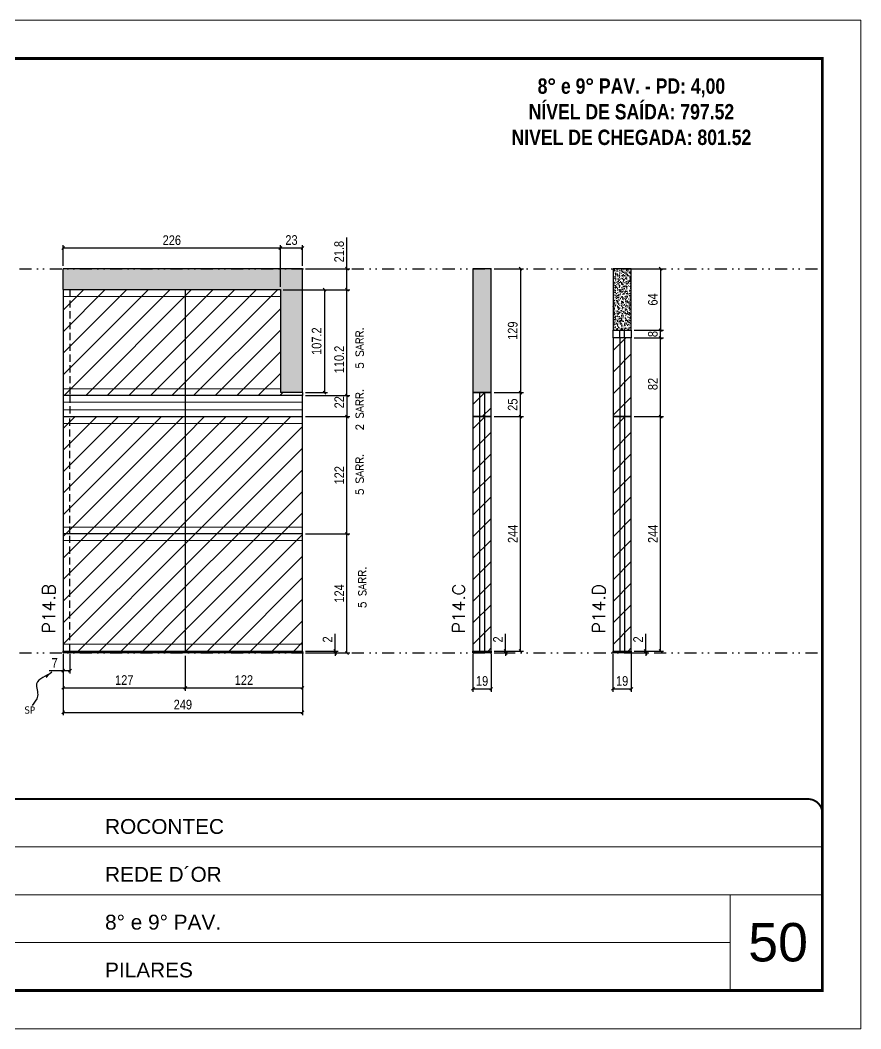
# Model space of a CAD drawing. Extents: x 28748 to 35002, y 14885 to 43501.
# Drawn here: x 30957 to 31832, y 28668 to 29718 of the extents above; entities that cross this region are included whole.
import ezdxf

# ---------------------------------------------------------------- set-up
doc = ezdxf.new("R2010")
doc.units = 0
for name, pattern in [('CONTINUO', [0]), ('DASHED', [0.75, 0.5, -0.25]), ('DIVIDE2', [0.625, 0.25, -0.125, 0, -0.125, 0, -0.125]), ('HIDDEN', [0.375, 0.25, -0.125])]:
    doc.linetypes.add(name, pattern=pattern)
for name, color, linetype, lineweight in [('CARIMBO', 255, 'Continuous', 9), ('Folhas', 255, 'Continuous', 9), ('Hachura', 251, 'Continuous', 9), ('Sarr 2.2x7', 40, 'Continuous', 9), ('SARRAFO DE PRESSAO', 251, 'DASHED', 9), ('Texto Seção', 7, 'Continuous', 15)]:
    doc.layers.add(name, color=color, linetype=linetype, lineweight=lineweight)
for name, color, linetype in [('COTA', 241, 'Continuous'), ('NOMENCLATURA', 7, 'Continuous'), ('Nível', 160, 'Continuous'), ('Painéis', 200, 'Continuous'), ('SARR_2.2x7', 40, 'Continuous'), ('Sarrafo de Pressão', 42, 'HIDDEN'), ('texto', 7, 'Continuous')]:
    doc.layers.add(name, color=color, linetype=linetype)
doc.styles.add('ARIAL', font='arial.ttf')
doc.styles.add('COTA TECNICA', font='techl___.ttf', dxfattribs={"height": 10})
doc.styles.add('COTA TECNICA-50', font='techl___.ttf', dxfattribs={"height": 10})
doc.styles.add('REGUA-120', font='ROMANS.shx', dxfattribs={"height": 15})
doc.styles.add('ROMANC', font='techb___.ttf', dxfattribs={"height": 2.5})
doc.styles.add('ROMANS', font='romans.shx')
doc.styles.get("Standard").update_dxf_attribs({"font": 'arial.ttf'})
doc.dimstyles.new('COTA PAINEL-50', dxfattribs={"dimtxt": 10, "dimasz": 3, "dimexe": 3, "dimexo": 3, "dimgap": 3, "dimtad": 1, "dimdec": 1, "dimzin": 12, "dimdsep": 46, "dimtxsty": 'COTA TECNICA-50', "dimblk1": 'OBLIQUE', "dimblk2": 'OBLIQUE', "dimsah": 1, "dimcen": 0.9, "dimclrd": 4, "dimclre": 4, "dimclrt": 240, "dimadec": 1, "dimazin": 3, "dimtfac": 1, "dimtdec": 1, "dimtmove": 0, "dimatfit": 3, "dimfxl": 1, "dimtolj": 1, "dimtzin": 12, "dimarcsym": 0})
doc.dimstyles.new('PAINEL', dxfattribs={"dimtxt": 10, "dimasz": 3, "dimexe": 3, "dimexo": 3, "dimgap": 3, "dimtad": 1, "dimdec": 1, "dimzin": 12, "dimdsep": 46, "dimtxsty": 'COTA TECNICA', "dimblk1": 'OBLIQUE', "dimblk2": 'OBLIQUE', "dimsah": 1, "dimcen": 0.9, "dimclrd": 4, "dimclre": 4, "dimclrt": 240, "dimadec": 1, "dimazin": 3, "dimtfac": 1, "dimtdec": 1, "dimtmove": 0, "dimatfit": 3, "dimfxl": 1, "dimtolj": 1, "dimtzin": 12, "dimarcsym": 0})
doc.dimstyles.get("Standard").update_dxf_attribs({"dimtxt": 0.18, "dimasz": 0.18, "dimexe": 0.18, "dimexo": 0.0625, "dimgap": 0.09, "dimtad": 0, "dimtih": 1, "dimtoh": 1, "dimdec": 4, "dimzin": 0, "dimdsep": 46, "dimtxsty": 'Standard', "dimcen": 0.09, "dimadec": 0, "dimazin": 0, "dimtfac": 1, "dimtdec": 4, "dimtofl": 0, "dimtmove": 0, "dimatfit": 3, "dimfxl": 1, "dimtolj": 1, "dimtzin": 0, "dimarcsym": 0})
pattern_1 = [(45, (-100272.658, -2076.637), (-11.2253202, 11.2253202), [])]
pattern_2 = [(45, (0, 8), (-11.22532, 11.22532), [])]

# ---------------------------------------------------------------- blocks, each defined once
blk = doc.blocks.new('9999999999')
at = {"color": 30, "linetype": 'CONTINUO'}
for p, q in [((98564.6, 34379.6), (99584, 34379.6)), ((98564.6, 34329.8), (99488, 34329.8)), ((99584, 34329.8), (99488, 34329.8)), ((99488, 34329.8), (99488, 34230.2)), ((98564.6, 34280), (99488, 34280))]:
    blk.add_line(p, q, dxfattribs=at)
at = {"color": 30, "linetype": 'CONTINUO', "const_width": 2}
blk.add_lwpolyline([(99584, 34230.2), (99584, 34414.4, 0.414214), (99569, 34429.4), (98229, 34429.4, 0.414214), (98214, 34414.4), (98214, 34245.2, 0.414214), (98229, 34230.2), (99584, 34230.2)], format="xyb", dxfattribs=at)
at = {"layer": 'Folhas'}
blk.add_lwpolyline([(98139, 34190.2), (99624, 34190.2), (99624, 35240.2), (98139, 35240.2)], close=True, dxfattribs=at)
at = {"layer": 'Folhas', "color": 30, "const_width": 3}
blk.add_lwpolyline([(98214, 34230.2), (99584, 34230.2), (99584, 35200.2), (98214, 35200.2)], close=True, dxfattribs=at)
at = {"color": 7, "linetype": 'Continuous', "ltscale": 5, "style": 'ARIAL'}
for s, height, p in [('ROCONTEC', 15.48, (98837.7, 34393.1)), ('REDE D´OR', 15.48, (98837.7, 34343.3)), ('8° e 9° PAV.', 15.483, (98837.7, 34293.5)), ('PILARES', 15.48, (98837.7, 34243.7))]:
    blk.add_text(s, height=height, dxfattribs=at).set_placement(p)
blk = doc.blocks.new('_Oblique')
at = {"color": 0, "linetype": 'ByBlock', "lineweight": -2}
blk.add_line((-0.5, -0.5), (0.5, 0.5), dxfattribs=at)
blk = doc.blocks.new('*D976')
at = {"layer": 'COTA', "color": 4, "lineweight": -2, "transparency": 16777216}
for p, q in [((31002, 29058.1), (31002, 28994.2)), ((31251, 29058.1), (31251, 28994.2)), ((31002, 28997.2), (31251, 28997.2))]:
    blk.add_line(p, q, dxfattribs=at)
at = {"layer": 'Defpoints', "color": 0, "transparency": 16777216}
for p in [(31002, 29061.1), (31251, 29061.1), (31251, 28997.2)]:
    blk.add_point(p, dxfattribs=at)
at = {"layer": 'COTA', "color": 4, "lineweight": -2, "transparency": 16777216, "xscale": 3, "yscale": 3, "zscale": 3, "rotation": 180}
blk.add_blockref('_Oblique', (31002, 28997.2), dxfattribs=at)
at = {"layer": 'COTA', "color": 4, "lineweight": -2, "transparency": 16777216, "xscale": 3, "yscale": 3, "zscale": 3}
blk.add_blockref('_Oblique', (31251, 28997.2), dxfattribs=at)
at = {"layer": 'COTA', "color": 240, "transparency": 16777216, "insert": (31126.5, 29005.3), "char_height": 10, "attachment_point": 5, "style": 'COTA TECNICA'}
blk.add_mtext('\\A1;249', dxfattribs=at)
blk = doc.blocks.new('*D977')
at = {"layer": 'COTA', "color": 4, "lineweight": -2, "transparency": 16777216}
for p, q in [((31002, 29056.1), (31002, 29037.6)), ((31009, 29058.1), (31009, 29037.6)), ((31002, 29040.6), (30987.3, 29040.6)), ((31009, 29040.6), (31002, 29040.6))]:
    blk.add_line(p, q, dxfattribs=at)
at = {"layer": 'Defpoints', "color": 0, "transparency": 16777216}
for p in [(31002, 29059.1), (31009, 29061.1), (31002, 29040.6)]:
    blk.add_point(p, dxfattribs=at)
at = {"layer": 'COTA', "color": 4, "lineweight": -2, "transparency": 16777216, "xscale": 3, "yscale": 3, "zscale": 3, "rotation": 180}
blk.add_blockref('_Oblique', (31002, 29040.6), dxfattribs=at)
at = {"layer": 'COTA', "color": 4, "lineweight": -2, "transparency": 16777216, "xscale": 3, "yscale": 3, "zscale": 3}
blk.add_blockref('_Oblique', (31009, 29040.6), dxfattribs=at)
at = {"layer": 'COTA', "color": 240, "transparency": 16777216, "insert": (30993.1, 29048.7), "char_height": 10, "attachment_point": 5, "style": 'COTA TECNICA-50'}
blk.add_mtext('\\A1;7', dxfattribs=at)
blk = doc.blocks.new('*D978')
at = {"layer": 'COTA', "color": 4, "lineweight": -2, "transparency": 16777216}
for p, q in [((31254, 29183.1), (31300.2, 29183.1)), ((31297.2, 29059.1), (31297.2, 29183.1)), ((31254, 29059.1), (31300.2, 29059.1))]:
    blk.add_line(p, q, dxfattribs=at)
at = {"layer": 'Defpoints', "color": 0, "transparency": 16777216}
for p in [(31251, 29183.1), (31297.2, 29183.1), (31251, 29059.1)]:
    blk.add_point(p, dxfattribs=at)
at = {"layer": 'COTA', "color": 4, "lineweight": -2, "transparency": 16777216, "xscale": 3, "yscale": 3, "zscale": 3}
for p, rotation in [((31297.2, 29183.1), 90), ((31297.2, 29059.1), 270)]:
    blk.add_blockref('_Oblique', p, dxfattribs=dict(at, rotation=rotation))
at = {"layer": 'COTA', "color": 240, "transparency": 16777216, "insert": (31289.2, 29121.1), "char_height": 10, "attachment_point": 5, "rotation": 90, "style": 'COTA TECNICA-50'}
blk.add_mtext('\\A1;124', dxfattribs=at)
blk = doc.blocks.new('*D979')
at = {"layer": 'COTA', "color": 4, "lineweight": -2, "transparency": 16777216}
for p, q in [((31285, 29061.1), (31285, 29079.2)), ((31254, 29061.1), (31288, 29061.1)), ((31254, 29059.1), (31288, 29059.1)), ((31285, 29059.1), (31285, 29061.1)), ((31285, 29059.1), (31285, 29056.1))]:
    blk.add_line(p, q, dxfattribs=at)
at = {"layer": 'Defpoints', "color": 0, "transparency": 16777216}
for p in [(31251, 29061.1), (31251, 29059.1), (31285, 29059.1)]:
    blk.add_point(p, dxfattribs=at)
at = {"layer": 'COTA', "color": 4, "lineweight": -2, "transparency": 16777216, "xscale": 3, "yscale": 3, "zscale": 3}
for p, rotation in [((31285, 29061.1), 270), ((31285, 29059.1), 90)]:
    blk.add_blockref('_Oblique', p, dxfattribs=dict(at, rotation=rotation))
at = {"layer": 'COTA', "color": 240, "transparency": 16777216, "insert": (31277, 29073.2), "char_height": 10, "attachment_point": 5, "rotation": 90, "style": 'COTA TECNICA-50'}
blk.add_mtext('\\A1;2', dxfattribs=at)
blk = doc.blocks.new('*D980')
at = {"layer": 'COTA', "color": 4, "linetype": 'ByBlock', "lineweight": -2, "transparency": 16777216}
for p, q in [((31254, 29305.1), (31300.2, 29305.1)), ((31297.2, 29183.1), (31297.2, 29305.1)), ((31254, 29183.1), (31300.2, 29183.1))]:
    blk.add_line(p, q, dxfattribs=at)
at = {"layer": 'Defpoints', "color": 0, "linetype": 'ByBlock', "transparency": 16777216}
for p in [(31251, 29305.1), (31297.2, 29305.1), (31251, 29183.1)]:
    blk.add_point(p, dxfattribs=at)
at = {"layer": 'COTA', "color": 4, "linetype": 'ByBlock', "lineweight": -2, "transparency": 16777216, "xscale": 3, "yscale": 3, "zscale": 3}
for p, rotation in [((31297.2, 29305.1), 90), ((31297.2, 29183.1), 270)]:
    blk.add_blockref('_Oblique', p, dxfattribs=dict(at, rotation=rotation))
at = {"layer": 'COTA', "color": 240, "linetype": 'ByBlock', "transparency": 16777216, "insert": (31289.2, 29244.1), "char_height": 10, "attachment_point": 5, "rotation": 90, "style": 'COTA TECNICA'}
blk.add_mtext('\\A1;122', dxfattribs=at)
blk = doc.blocks.new('*D1816')
at = {"layer": 'COTA', "color": 4, "linetype": 'ByBlock', "lineweight": -2, "transparency": 16777216}
for p, q in [((31002, 29058.1), (31002, 29019.8)), ((31129, 29056.1), (31129, 29019.8)), ((31002, 29022.8), (31129, 29022.8))]:
    blk.add_line(p, q, dxfattribs=at)
at = {"layer": 'Defpoints', "color": 0, "linetype": 'ByBlock', "transparency": 16777216}
for p in [(31002, 29061.1), (31129, 29059.1), (31129, 29022.8)]:
    blk.add_point(p, dxfattribs=at)
at = {"layer": 'COTA', "color": 4, "linetype": 'ByBlock', "lineweight": -2, "transparency": 16777216, "xscale": 3, "yscale": 3, "zscale": 3, "rotation": 180}
blk.add_blockref('_Oblique', (31002, 29022.8), dxfattribs=at)
at = {"layer": 'COTA', "color": 4, "linetype": 'ByBlock', "lineweight": -2, "transparency": 16777216, "xscale": 3, "yscale": 3, "zscale": 3}
blk.add_blockref('_Oblique', (31129, 29022.8), dxfattribs=at)
at = {"layer": 'COTA', "color": 240, "linetype": 'ByBlock', "transparency": 16777216, "insert": (31065.5, 29030.9), "char_height": 10, "attachment_point": 5, "style": 'COTA TECNICA'}
blk.add_mtext('\\A1;127', dxfattribs=at)
blk = doc.blocks.new('*D1817')
at = {"layer": 'COTA', "color": 4, "linetype": 'ByBlock', "lineweight": -2, "transparency": 16777216}
for p, q in [((31129, 29056.1), (31129, 29019.8)), ((31251, 29056.1), (31251, 29019.8)), ((31129, 29022.8), (31251, 29022.8))]:
    blk.add_line(p, q, dxfattribs=at)
at = {"layer": 'Defpoints', "color": 0, "linetype": 'ByBlock', "transparency": 16777216}
for p in [(31129, 29059.1), (31251, 29059.1), (31251, 29022.8)]:
    blk.add_point(p, dxfattribs=at)
at = {"layer": 'COTA', "color": 4, "linetype": 'ByBlock', "lineweight": -2, "transparency": 16777216, "xscale": 3, "yscale": 3, "zscale": 3, "rotation": 180}
blk.add_blockref('_Oblique', (31129, 29022.8), dxfattribs=at)
at = {"layer": 'COTA', "color": 4, "linetype": 'ByBlock', "lineweight": -2, "transparency": 16777216, "xscale": 3, "yscale": 3, "zscale": 3}
blk.add_blockref('_Oblique', (31251, 29022.8), dxfattribs=at)
at = {"layer": 'COTA', "color": 240, "linetype": 'ByBlock', "transparency": 16777216, "insert": (31190, 29030.9), "char_height": 10, "attachment_point": 5, "style": 'COTA TECNICA'}
blk.add_mtext('\\A1;122', dxfattribs=at)
blk = doc.blocks.new('*D981')
at = {"layer": 'COTA', "color": 4, "lineweight": -2, "transparency": 16777216}
for p, q in [((31428.3, 29058.1), (31428.3, 29018.8)), ((31447.3, 29058.1), (31447.3, 29018.8)), ((31428.3, 29021.8), (31447.3, 29021.8))]:
    blk.add_line(p, q, dxfattribs=at)
at = {"layer": 'Defpoints', "color": 0, "transparency": 16777216}
for p in [(31428.3, 29061.1), (31447.3, 29061.1), (31447.3, 29021.8)]:
    blk.add_point(p, dxfattribs=at)
at = {"layer": 'COTA', "color": 4, "lineweight": -2, "transparency": 16777216, "xscale": 3, "yscale": 3, "zscale": 3, "rotation": 180}
blk.add_blockref('_Oblique', (31428.3, 29021.8), dxfattribs=at)
at = {"layer": 'COTA', "color": 4, "lineweight": -2, "transparency": 16777216, "xscale": 3, "yscale": 3, "zscale": 3}
blk.add_blockref('_Oblique', (31447.3, 29021.8), dxfattribs=at)
at = {"layer": 'COTA', "color": 240, "transparency": 16777216, "insert": (31437.8, 29029.9), "char_height": 10, "attachment_point": 5, "style": 'COTA TECNICA'}
blk.add_mtext('\\A1;19', dxfattribs=at)
blk = doc.blocks.new('*D982')
at = {"layer": 'COTA', "color": 4, "lineweight": -2, "transparency": 16777216}
for p, q in [((31462.3, 29061.1), (31462.3, 29079.2)), ((31450.3, 29061.1), (31465.3, 29061.1)), ((31450.3, 29059.1), (31465.3, 29059.1)), ((31462.3, 29059.1), (31462.3, 29061.1)), ((31462.3, 29059.1), (31462.3, 29056.1))]:
    blk.add_line(p, q, dxfattribs=at)
at = {"layer": 'Defpoints', "color": 0, "transparency": 16777216}
for p in [(31447.3, 29061.1), (31447.3, 29059.1), (31462.3, 29061.1)]:
    blk.add_point(p, dxfattribs=at)
at = {"layer": 'COTA', "color": 4, "lineweight": -2, "transparency": 16777216, "xscale": 3, "yscale": 3, "zscale": 3}
for p, rotation in [((31462.3, 29061.1), 270), ((31462.3, 29059.1), 90)]:
    blk.add_blockref('_Oblique', p, dxfattribs=dict(at, rotation=rotation))
at = {"layer": 'COTA', "color": 240, "transparency": 16777216, "insert": (31454.3, 29073.2), "char_height": 10, "attachment_point": 5, "rotation": 90, "style": 'COTA TECNICA-50'}
blk.add_mtext('\\A1;2', dxfattribs=at)
blk = doc.blocks.new('*D1818')
at = {"layer": 'COTA', "color": 4, "linetype": 'ByBlock', "lineweight": -2, "transparency": 16777216}
for p, q in [((31450.3, 29459.1), (31480.8, 29459.1)), ((31477.8, 29459.1), (31477.8, 29330.1)), ((31450.3, 29330.1), (31480.8, 29330.1))]:
    blk.add_line(p, q, dxfattribs=at)
at = {"layer": 'Defpoints', "color": 0, "linetype": 'ByBlock', "transparency": 16777216}
for p in [(31447.3, 29459.1), (31447.3, 29330.1), (31477.8, 29330.1)]:
    blk.add_point(p, dxfattribs=at)
at = {"layer": 'COTA', "color": 4, "linetype": 'ByBlock', "lineweight": -2, "transparency": 16777216, "xscale": 3, "yscale": 3, "zscale": 3}
for p, rotation in [((31477.8, 29459.1), 90), ((31477.8, 29330.1), 270)]:
    blk.add_blockref('_Oblique', p, dxfattribs=dict(at, rotation=rotation))
at = {"layer": 'COTA', "color": 240, "linetype": 'ByBlock', "transparency": 16777216, "insert": (31469.7, 29394.6), "char_height": 10, "attachment_point": 5, "rotation": 90, "style": 'COTA TECNICA'}
blk.add_mtext('\\A1;129', dxfattribs=at)
blk = doc.blocks.new('*D1819')
at = {"layer": 'COTA', "color": 4, "linetype": 'ByBlock', "lineweight": -2, "transparency": 16777216}
for p, q in [((31450.3, 29305.1), (31480.8, 29305.1)), ((31477.8, 29061.1), (31477.8, 29305.1)), ((31450.3, 29061.1), (31480.8, 29061.1))]:
    blk.add_line(p, q, dxfattribs=at)
at = {"layer": 'Defpoints', "color": 0, "linetype": 'ByBlock', "transparency": 16777216}
for p in [(31447.3, 29305.1), (31477.8, 29305.1), (31447.3, 29061.1)]:
    blk.add_point(p, dxfattribs=at)
at = {"layer": 'COTA', "color": 4, "linetype": 'ByBlock', "lineweight": -2, "transparency": 16777216, "xscale": 3, "yscale": 3, "zscale": 3}
for p, rotation in [((31477.8, 29305.1), 90), ((31477.8, 29061.1), 270)]:
    blk.add_blockref('_Oblique', p, dxfattribs=dict(at, rotation=rotation))
at = {"layer": 'COTA', "color": 240, "linetype": 'ByBlock', "transparency": 16777216, "insert": (31469.7, 29183.1), "char_height": 10, "attachment_point": 5, "rotation": 90, "style": 'COTA TECNICA'}
blk.add_mtext('\\A1;244', dxfattribs=at)
blk = doc.blocks.new('*D1820')
at = {"layer": 'COTA', "color": 4, "linetype": 'ByBlock', "lineweight": -2, "transparency": 16777216}
for p, q in [((31450.3, 29330.1), (31480.8, 29330.1)), ((31477.8, 29305.1), (31477.8, 29330.1)), ((31450.3, 29305.1), (31480.8, 29305.1))]:
    blk.add_line(p, q, dxfattribs=at)
at = {"layer": 'Defpoints', "color": 0, "linetype": 'ByBlock', "transparency": 16777216}
for p in [(31447.3, 29330.1), (31477.8, 29330.1), (31447.3, 29305.1)]:
    blk.add_point(p, dxfattribs=at)
at = {"layer": 'COTA', "color": 4, "linetype": 'ByBlock', "lineweight": -2, "transparency": 16777216, "xscale": 3, "yscale": 3, "zscale": 3}
for p, rotation in [((31477.8, 29330.1), 90), ((31477.8, 29305.1), 270)]:
    blk.add_blockref('_Oblique', p, dxfattribs=dict(at, rotation=rotation))
at = {"layer": 'COTA', "color": 240, "linetype": 'ByBlock', "transparency": 16777216, "insert": (31469.7, 29317.6), "char_height": 10, "attachment_point": 5, "rotation": 90, "style": 'COTA TECNICA'}
blk.add_mtext('\\A1;25', dxfattribs=at)
blk = doc.blocks.new('*D983')
at = {"layer": 'COTA', "color": 4, "linetype": 'ByBlock', "lineweight": -2, "transparency": 16777216}
for p, q in [((31297.2, 29459.1), (31297.2, 29491.7)), ((31254, 29459.1), (31300.2, 29459.1)), ((31297.2, 29437.3), (31297.2, 29459.1)), ((31231, 29437.3), (31300.2, 29437.3))]:
    blk.add_line(p, q, dxfattribs=at)
at = {"layer": 'Defpoints', "color": 0, "linetype": 'ByBlock', "transparency": 16777216}
for p in [(31251, 29459.1), (31297.2, 29459.1), (31228, 29437.3)]:
    blk.add_point(p, dxfattribs=at)
at = {"layer": 'COTA', "color": 4, "linetype": 'ByBlock', "lineweight": -2, "transparency": 16777216, "xscale": 3, "yscale": 3, "zscale": 3}
for p, rotation in [((31297.2, 29459.1), 90), ((31297.2, 29437.3), 270)]:
    blk.add_blockref('_Oblique', p, dxfattribs=dict(at, rotation=rotation))
at = {"layer": 'COTA', "color": 240, "linetype": 'ByBlock', "transparency": 16777216, "insert": (31289.1, 29476.9), "char_height": 10, "attachment_point": 5, "rotation": 90, "style": 'COTA TECNICA'}
blk.add_mtext('\\A1;21.8', dxfattribs=at)
blk = doc.blocks.new('*D984')
at = {"layer": 'COTA', "color": 4, "lineweight": -2, "transparency": 16777216}
for p, q in [((31231, 29437.3), (31300.2, 29437.3)), ((31297.2, 29327.1), (31297.2, 29437.3)), ((31254, 29327.1), (31300.2, 29327.1))]:
    blk.add_line(p, q, dxfattribs=at)
at = {"layer": 'Defpoints', "color": 0, "transparency": 16777216}
for p in [(31228, 29437.3), (31297.2, 29437.3), (31251, 29327.1)]:
    blk.add_point(p, dxfattribs=at)
at = {"layer": 'COTA', "color": 4, "lineweight": -2, "transparency": 16777216, "xscale": 3, "yscale": 3, "zscale": 3}
for p, rotation in [((31297.2, 29437.3), 90), ((31297.2, 29327.1), 270)]:
    blk.add_blockref('_Oblique', p, dxfattribs=dict(at, rotation=rotation))
at = {"layer": 'COTA', "color": 240, "transparency": 16777216, "insert": (31289.1, 29364.6), "char_height": 10, "attachment_point": 5, "rotation": 90, "style": 'COTA TECNICA'}
blk.add_mtext('\\A1;110.2', dxfattribs=at)
blk = doc.blocks.new('*D2054')
at = {"layer": 'COTA', "color": 4, "lineweight": -2, "transparency": 16777216}
for p, q in [((31002, 29462.1), (31002, 29483.7)), ((31002, 29480.7), (31228, 29480.7)), ((31228, 29440.3), (31228, 29483.7))]:
    blk.add_line(p, q, dxfattribs=at)
at = {"layer": 'Defpoints', "color": 0, "transparency": 16777216}
for p in [(31228, 29480.7), (31002, 29459.1), (31228, 29437.3)]:
    blk.add_point(p, dxfattribs=at)
at = {"layer": 'COTA', "color": 4, "lineweight": -2, "transparency": 16777216, "xscale": 3, "yscale": 3, "zscale": 3, "rotation": 180}
blk.add_blockref('_Oblique', (31002, 29480.7), dxfattribs=at)
at = {"layer": 'COTA', "color": 4, "lineweight": -2, "transparency": 16777216, "xscale": 3, "yscale": 3, "zscale": 3}
blk.add_blockref('_Oblique', (31228, 29480.7), dxfattribs=at)
at = {"layer": 'COTA', "color": 240, "transparency": 16777216, "insert": (31115, 29488.8), "char_height": 10, "attachment_point": 5, "style": 'COTA TECNICA-50'}
blk.add_mtext('\\A1;226', dxfattribs=at)
blk = doc.blocks.new('*D2055')
at = {"layer": 'COTA', "color": 4, "lineweight": -2, "transparency": 16777216}
for p, q in [((31228, 29440.3), (31228, 29483.7)), ((31228, 29480.7), (31251, 29480.7)), ((31251, 29462.1), (31251, 29483.7))]:
    blk.add_line(p, q, dxfattribs=at)
at = {"layer": 'Defpoints', "color": 0, "transparency": 16777216}
for p in [(31251, 29480.7), (31251, 29459.1), (31228, 29437.3)]:
    blk.add_point(p, dxfattribs=at)
at = {"layer": 'COTA', "color": 4, "lineweight": -2, "transparency": 16777216, "xscale": 3, "yscale": 3, "zscale": 3, "rotation": 180}
blk.add_blockref('_Oblique', (31228, 29480.7), dxfattribs=at)
at = {"layer": 'COTA', "color": 4, "lineweight": -2, "transparency": 16777216, "xscale": 3, "yscale": 3, "zscale": 3}
blk.add_blockref('_Oblique', (31251, 29480.7), dxfattribs=at)
at = {"layer": 'COTA', "color": 240, "transparency": 16777216, "insert": (31239.5, 29488.9), "char_height": 10, "attachment_point": 5, "style": 'COTA TECNICA-50'}
blk.add_mtext('\\A1;23', dxfattribs=at)
blk = doc.blocks.new('*D2084')
at = {"layer": 'COTA', "color": 4, "lineweight": -2, "transparency": 16777216}
for p, q in [((31231, 29437.3), (31276.8, 29437.3)), ((31273.8, 29437.3), (31273.8, 29330.1)), ((31254, 29330.1), (31276.8, 29330.1))]:
    blk.add_line(p, q, dxfattribs=at)
at = {"layer": 'Defpoints', "color": 0, "transparency": 16777216}
for p in [(31228, 29437.3), (31251, 29330.1), (31273.8, 29330.1)]:
    blk.add_point(p, dxfattribs=at)
at = {"layer": 'COTA', "color": 4, "lineweight": -2, "transparency": 16777216, "xscale": 3, "yscale": 3, "zscale": 3}
for p, rotation in [((31273.8, 29437.3), 90), ((31273.8, 29330.1), 270)]:
    blk.add_blockref('_Oblique', p, dxfattribs=dict(at, rotation=rotation))
at = {"layer": 'COTA', "color": 240, "transparency": 16777216, "insert": (31265.7, 29383.7), "char_height": 10, "attachment_point": 5, "rotation": 90, "style": 'COTA TECNICA-50'}
blk.add_mtext('\\A1;107.2', dxfattribs=at)
blk = doc.blocks.new('*D2132')
at = {"layer": 'COTA', "color": 4, "lineweight": -2, "transparency": 16777216}
for p, q in [((31574, 29058.1), (31574, 29018.8)), ((31593, 29058.1), (31593, 29018.8)), ((31574, 29021.8), (31593, 29021.8))]:
    blk.add_line(p, q, dxfattribs=at)
at = {"layer": 'Defpoints', "color": 0, "transparency": 16777216}
for p in [(31574, 29061.1), (31593, 29061.1), (31593, 29021.8)]:
    blk.add_point(p, dxfattribs=at)
at = {"layer": 'COTA', "color": 4, "lineweight": -2, "transparency": 16777216, "xscale": 3, "yscale": 3, "zscale": 3, "rotation": 180}
blk.add_blockref('_Oblique', (31574, 29021.8), dxfattribs=at)
at = {"layer": 'COTA', "color": 4, "lineweight": -2, "transparency": 16777216, "xscale": 3, "yscale": 3, "zscale": 3}
blk.add_blockref('_Oblique', (31593, 29021.8), dxfattribs=at)
at = {"layer": 'COTA', "color": 240, "transparency": 16777216, "insert": (31583.5, 29029.9), "char_height": 10, "attachment_point": 5, "style": 'COTA TECNICA'}
blk.add_mtext('\\A1;19', dxfattribs=at)
blk = doc.blocks.new('*D2133')
at = {"layer": 'COTA', "color": 4, "lineweight": -2, "transparency": 16777216}
for p, q in [((31608.1, 29061.1), (31608.1, 29079.2)), ((31596, 29061.1), (31611.1, 29061.1)), ((31596, 29059.1), (31611.1, 29059.1)), ((31608.1, 29059.1), (31608.1, 29061.1)), ((31608.1, 29059.1), (31608.1, 29056.1))]:
    blk.add_line(p, q, dxfattribs=at)
at = {"layer": 'Defpoints', "color": 0, "transparency": 16777216}
for p in [(31593, 29061.1), (31593, 29059.1), (31608.1, 29061.1)]:
    blk.add_point(p, dxfattribs=at)
at = {"layer": 'COTA', "color": 4, "lineweight": -2, "transparency": 16777216, "xscale": 3, "yscale": 3, "zscale": 3}
for p, rotation in [((31608.1, 29061.1), 270), ((31608.1, 29059.1), 90)]:
    blk.add_blockref('_Oblique', p, dxfattribs=dict(at, rotation=rotation))
at = {"layer": 'COTA', "color": 240, "transparency": 16777216, "insert": (31600.1, 29073.2), "char_height": 10, "attachment_point": 5, "rotation": 90, "style": 'COTA TECNICA-50'}
blk.add_mtext('\\A1;2', dxfattribs=at)
blk = doc.blocks.new('*D2134')
at = {"layer": 'COTA', "color": 4, "linetype": 'ByBlock', "lineweight": -2, "transparency": 16777216}
for p, q in [((31596, 29459.1), (31626.6, 29459.1)), ((31623.6, 29459.1), (31623.6, 29395.1)), ((31596, 29395.1), (31626.6, 29395.1))]:
    blk.add_line(p, q, dxfattribs=at)
at = {"layer": 'Defpoints', "color": 0, "linetype": 'ByBlock', "transparency": 16777216}
for p in [(31593, 29459.1), (31593, 29395.1), (31623.6, 29395.1)]:
    blk.add_point(p, dxfattribs=at)
at = {"layer": 'COTA', "color": 4, "linetype": 'ByBlock', "lineweight": -2, "transparency": 16777216, "xscale": 3, "yscale": 3, "zscale": 3}
for p, rotation in [((31623.6, 29459.1), 90), ((31623.6, 29395.1), 270)]:
    blk.add_blockref('_Oblique', p, dxfattribs=dict(at, rotation=rotation))
at = {"layer": 'COTA', "color": 240, "linetype": 'ByBlock', "transparency": 16777216, "insert": (31615.5, 29427.1), "char_height": 10, "attachment_point": 5, "rotation": 90, "style": 'COTA TECNICA'}
blk.add_mtext('\\A1;64', dxfattribs=at)
blk = doc.blocks.new('*D2135')
at = {"layer": 'COTA', "color": 4, "linetype": 'ByBlock', "lineweight": -2, "transparency": 16777216}
for p, q in [((31596, 29305.1), (31626.6, 29305.1)), ((31623.6, 29061.1), (31623.6, 29305.1)), ((31596, 29061.1), (31626.6, 29061.1))]:
    blk.add_line(p, q, dxfattribs=at)
at = {"layer": 'Defpoints', "color": 0, "linetype": 'ByBlock', "transparency": 16777216}
for p in [(31593, 29305.1), (31623.6, 29305.1), (31593, 29061.1)]:
    blk.add_point(p, dxfattribs=at)
at = {"layer": 'COTA', "color": 4, "linetype": 'ByBlock', "lineweight": -2, "transparency": 16777216, "xscale": 3, "yscale": 3, "zscale": 3}
for p, rotation in [((31623.6, 29305.1), 90), ((31623.6, 29061.1), 270)]:
    blk.add_blockref('_Oblique', p, dxfattribs=dict(at, rotation=rotation))
at = {"layer": 'COTA', "color": 240, "linetype": 'ByBlock', "transparency": 16777216, "insert": (31615.5, 29183.1), "char_height": 10, "attachment_point": 5, "rotation": 90, "style": 'COTA TECNICA'}
blk.add_mtext('\\A1;244', dxfattribs=at)
blk = doc.blocks.new('*D2136')
at = {"layer": 'COTA', "color": 4, "linetype": 'ByBlock', "lineweight": -2, "transparency": 16777216}
for p, q in [((31596, 29387.1), (31626.6, 29387.1)), ((31623.6, 29305.1), (31623.6, 29387.1)), ((31596, 29305.1), (31626.6, 29305.1))]:
    blk.add_line(p, q, dxfattribs=at)
at = {"layer": 'Defpoints', "color": 0, "linetype": 'ByBlock', "transparency": 16777216}
for p in [(31593, 29387.1), (31623.6, 29387.1), (31593, 29305.1)]:
    blk.add_point(p, dxfattribs=at)
at = {"layer": 'COTA', "color": 4, "linetype": 'ByBlock', "lineweight": -2, "transparency": 16777216, "xscale": 3, "yscale": 3, "zscale": 3}
for p, rotation in [((31623.6, 29387.1), 90), ((31623.6, 29305.1), 270)]:
    blk.add_blockref('_Oblique', p, dxfattribs=dict(at, rotation=rotation))
at = {"layer": 'COTA', "color": 240, "linetype": 'ByBlock', "transparency": 16777216, "insert": (31615.5, 29339.1), "char_height": 10, "attachment_point": 5, "rotation": 90, "style": 'COTA TECNICA'}
blk.add_mtext('\\A1;82', dxfattribs=at)
blk = doc.blocks.new('*D2465')
at = {"layer": 'COTA', "color": 4, "lineweight": -2, "transparency": 16777216}
for p, q in [((31254, 29327.1), (31300.2, 29327.1)), ((31297.2, 29327.1), (31297.2, 29305.1)), ((31254, 29305.1), (31300.2, 29305.1))]:
    blk.add_line(p, q, dxfattribs=at)
at = {"layer": 'Defpoints', "color": 0, "transparency": 16777216}
for p in [(31251, 29327.1), (31251, 29305.1), (31297.2, 29305.1)]:
    blk.add_point(p, dxfattribs=at)
at = {"layer": 'COTA', "color": 4, "lineweight": -2, "transparency": 16777216, "xscale": 3, "yscale": 3, "zscale": 3}
for p, rotation in [((31297.2, 29327.1), 90), ((31297.2, 29305.1), 270)]:
    blk.add_blockref('_Oblique', p, dxfattribs=dict(at, rotation=rotation))
at = {"layer": 'COTA', "color": 240, "transparency": 16777216, "insert": (31289.2, 29320.1), "char_height": 10, "attachment_point": 5, "rotation": 90, "style": 'COTA TECNICA'}
blk.add_mtext('\\A1;22', dxfattribs=at)
blk = doc.blocks.new('*D2629')
at = {"layer": 'COTA', "color": 4, "lineweight": -2, "transparency": 16777216}
for p, q in [((31596, 29395.1), (31626.6, 29395.1)), ((31623.6, 29387.1), (31623.6, 29395.1)), ((31596, 29387.1), (31626.6, 29387.1))]:
    blk.add_line(p, q, dxfattribs=at)
at = {"layer": 'Defpoints', "color": 0, "transparency": 16777216}
for p in [(31593, 29395.1), (31623.6, 29395.1), (31593, 29387.1)]:
    blk.add_point(p, dxfattribs=at)
at = {"layer": 'COTA', "color": 4, "lineweight": -2, "transparency": 16777216, "xscale": 3, "yscale": 3, "zscale": 3}
for p, rotation in [((31623.6, 29395.1), 90), ((31623.6, 29387.1), 270)]:
    blk.add_blockref('_Oblique', p, dxfattribs=dict(at, rotation=rotation))
at = {"layer": 'COTA', "color": 240, "transparency": 16777216, "insert": (31615.5, 29391.1), "char_height": 10, "attachment_point": 5, "rotation": 90, "style": 'COTA TECNICA'}
blk.add_mtext('\\A1;8', dxfattribs=at)

msp = doc.modelspace()

# ---------------------------------------------------------------- hatches: boundary and pattern name
at = {"layer": 'COTA', "linetype": 'ByBlock'}
h = msp.add_hatch(dxfattribs=at)
h.set_pattern_fill('AR-CONC', color=256, scale=0.03)
h.set_pattern_definition([(50, (22615.8086, 32091.285), (5.46554, -0.4781726), [0.5715, -6.2865]), (355, (22615.8086, 32091.285), (-1.0573026, 5.7317054), [0.4572, -5.0292175]), (100.451445, (22616.264, 32091.245), (4.4082374, 5.2535326), [0.4857003, -5.3427073]), (46.1842, (22615.8086, 32092.809), (8.132371, -1.26127), [0.85725, -9.42975]), (96.63556, (22616.486, 32092.704), (7.122124, 7.422784), [0.728551, -8.014068]), (351.18415, (22615.809, 32092.809), (7.122124, 7.422784), [0.685799, -7.543792]), (21, (22616.5706, 32092.428), (4.5484317, -3.067956), [0.5715, -6.2865]), (326, (22616.5706, 32092.428), (1.854061, 5.525639), [0.4572, -5.0292]), (71.451445, (22616.9496, 32092.172), (6.4024926, 2.457683), [0.4857003, -5.342698]), (37.5, (22615.8086, 32091.2848), (0.0926581, 2.53665117), [0, -4.96824, 0, -5.1054, 0, -5.04825]), (7.5, (22615.8086, 32091.2848), (2.0045899, 3.00541724), [0, -2.91084, 0, -4.85394, 0, -1.92405]), (327.5, (22614.1093, 32091.2848), (4.06771786, -0.1718623), [0, -1.905, 0, -5.9436, 0, -7.8867]), (317.5, (22613.3473, 32091.285), (4.4438754, 0.7627947), [0, -2.4765, 0, -3.94716, 0, -5.6007])])
h.paths.add_polyline_path([(31250.99, 29459.13), (31001.99, 29459.13), (31001.99, 29437.33), (31227.99, 29437.33), (31227.99, 29330.13), (31250.99, 29330.13)])
h = msp.add_hatch(dxfattribs=at)
h.set_pattern_fill('AR-CONC', color=256, scale=0.03)
h.set_pattern_definition([(50, (-100302.8463, 1393.0886), (5.46554007, -0.47817257), [0.5715, -6.2865]), (355, (-100302.8463, 1393.0886), (-1.05730264, 5.73170536), [0.4572, -5.02921753]), (100.4514447, (-100302.391, 1393.0487), (4.40823741, 5.25353256), [0.48570026, -5.34270734]), (46.1842, (-100302.846, 1394.6126), (8.13237123, -1.26126984), [0.85725, -9.42975]), (96.6355576, (-100302.169, 1394.5075), (7.122124, 7.42278374), [0.7285507, -8.01406824]), (351.184151, (-100302.846, 1394.6126), (7.122124, 7.42278374), [0.685799, -7.54379196]), (21, (-100302.0843, 1394.2316), (4.54843174, -3.06795595), [0.5715, -6.2865]), (326, (-100302.0843, 1394.2316), (1.85406085, 5.52563898), [0.4572, -5.0292]), (71.451445, (-100301.7053, 1393.976), (6.40249258, 2.45768307), [0.48570026, -5.34269813]), (37.5, (-100302.8463, 1393.0886), (0.092658098, 2.536651166), [0, -4.96824, 0, -5.1054, 0, -5.04825]), (7.5, (-100302.8463, 1393.0886), (2.004589875, 3.005417245), [0, -2.91084, 0, -4.85394, 0, -1.92405]), (327.5, (-100304.5456, 1393.0886), (4.067717855, -0.17186232), [0, -1.905, 0, -5.9436, 0, -7.8867]), (317.5, (-100305.3076, 1393.0886), (4.44387544, 0.76279473), [0, -2.4765, 0, -3.94716, 0, -5.6007])])
h.paths.add_polyline_path([(31428.26, 29330.13), (31447.26, 29330.13), (31447.26, 29459.13), (31428.26, 29459.13)])
h = msp.add_hatch(dxfattribs=at)
h.set_pattern_fill('AR-CONC', color=256, scale=0.03)
h.set_pattern_definition([(50, (-100157.082, 1391.0886), (5.46554007, -0.47817257), [0.5715, -6.2865]), (355, (-100157.082, 1391.0886), (-1.05730264, 5.73170536), [0.4572, -5.02921753]), (100.4514447, (-100156.6264, 1391.0487), (4.40823741, 5.25353256), [0.48570026, -5.34270734]), (46.1842, (-100157.082, 1392.6126), (8.13237123, -1.26126984), [0.85725, -9.42975]), (96.6355576, (-100156.404, 1392.5075), (7.122124, 7.42278374), [0.7285507, -8.01406824]), (351.184151, (-100157.082, 1392.6126), (7.122124, 7.42278374), [0.685799, -7.54379196]), (21, (-100156.32, 1392.2316), (4.54843174, -3.06795595), [0.5715, -6.2865]), (326, (-100156.32, 1392.2316), (1.85406085, 5.52563898), [0.4572, -5.0292]), (71.451445, (-100155.941, 1391.976), (6.40249258, 2.45768307), [0.48570026, -5.34269813]), (37.5, (-100157.0819, 1391.0886), (0.092658098, 2.536651166), [0, -4.96824, 0, -5.1054, 0, -5.04825]), (7.5, (-100157.082, 1391.0886), (2.004589875, 3.005417245), [0, -2.91084, 0, -4.85394, 0, -1.92405]), (327.5, (-100158.7811, 1391.0886), (4.067717855, -0.17186232), [0, -1.905, 0, -5.9436, 0, -7.8867]), (317.5, (-100159.543, 1391.0886), (4.44387544, 0.76279473), [0, -2.4765, 0, -3.94716, 0, -5.6007])])
h.paths.add_polyline_path([(31574.02, 29395.13), (31593.02, 29395.13), (31593.02, 29459.13), (31574.02, 29459.13)])
at = {"layer": 'Hachura'}
h = msp.add_hatch(dxfattribs=at)
h.set_pattern_fill('ANSI31', color=256, scale=5)
h.set_pattern_definition(pattern_2)
h.paths.add_polyline_path([(31128.99, 29437.33), (31001.99, 29437.33), (31001.99, 29327.13), (31128.99, 29327.13)])
h = msp.add_hatch(dxfattribs=at)
h.set_pattern_fill('ANSI31', color=256, scale=5)
h.set_pattern_definition(pattern_2)
h.paths.add_polyline_path([(31227.99, 29437.33), (31128.99, 29437.33), (31128.99, 29327.13), (31227.99, 29327.13), (31250.99, 29327.13), (31250.99, 29330.13), (31227.99, 29330.13)])
h = msp.add_hatch(dxfattribs=at)
h.set_pattern_fill('ANSI31', color=256, scale=5)
h.paths.add_polyline_path([(31593.02, 29387.13), (31574.02, 29387.13), (31574.02, 29305.13), (31593.02, 29305.13)])
h = msp.add_hatch(dxfattribs=at)
h.set_pattern_fill('ANSI31', color=256, scale=5)
h.paths.add_polyline_path([(31447.26, 29330.13), (31428.26, 29330.13), (31428.26, 29305.13), (31447.26, 29305.13)])
at = {"layer": 'Hachura', "linetype": 'ByBlock'}
h = msp.add_hatch(dxfattribs=at)
h.set_pattern_fill('ANSI31', color=256, scale=5)
h.set_pattern_definition(pattern_1)
h.paths.add_polyline_path([(31128.99, 29305.13), (31001.99, 29305.13), (31001.99, 29183.13), (31128.99, 29183.13)])
h = msp.add_hatch(dxfattribs=at)
h.set_pattern_fill('ANSI31', color=256, scale=5)
h.set_pattern_definition(pattern_1)
h.paths.add_polyline_path([(31250.99, 29305.13), (31128.99, 29305.13), (31128.99, 29183.13), (31250.99, 29183.13)])
h = msp.add_hatch(dxfattribs=at)
h.set_pattern_fill('ANSI31', color=256, scale=5)
h.set_pattern_definition(pattern_1)
h.paths.add_polyline_path([(31447.26, 29305.13), (31428.26, 29305.13), (31428.26, 29061.13), (31447.26, 29061.13)])
h = msp.add_hatch(dxfattribs=at)
h.set_pattern_fill('ANSI31', color=256, scale=5)
h.set_pattern_definition([(45, (-100126.893, -2076.637), (-11.2253202, 11.2253202), [])])
h.paths.add_polyline_path([(31593.02, 29305.13), (31574.02, 29305.13), (31574.02, 29061.13), (31593.02, 29061.13)])
h = msp.add_hatch(dxfattribs=at)
h.set_pattern_fill('ANSI31', color=256, scale=5)
h.set_pattern_definition(pattern_1)
h.paths.add_polyline_path([(31001.99, 29183.13), (31001.99, 29061.13), (31128.99, 29061.13), (31128.99, 29183.13)])
h = msp.add_hatch(dxfattribs=at)
h.set_pattern_fill('ANSI31', color=256, scale=5)
h.set_pattern_definition(pattern_1)
h.paths.add_polyline_path([(31128.99, 29183.13), (31128.99, 29061.13), (31250.99, 29061.13), (31250.99, 29183.13)])

# ---------------------------------------------------------------- linework, layer by layer
at = {"layer": 'COTA', "linetype": 'ByBlock'}
for p, q in [((31001.99, 29437.33), (31001.99, 29459.13)), ((31250.99, 29459.13), (31001.99, 29459.13)), ((31250.99, 29330.13), (31250.99, 29459.13))]:
    msp.add_line(p, q, dxfattribs=at)
for points in [[(31428.26, 29330.13), (31447.26, 29330.13), (31447.26, 29459.13), (31428.26, 29459.13)], [(31574.02, 29395.13), (31593.02, 29395.13), (31593.02, 29459.13), (31574.02, 29459.13)]]:
    msp.add_lwpolyline(points, close=True, dxfattribs=at)
at = {"layer": 'Nível', "color": 4, "linetype": 'DIVIDE2', "ltscale": 50}
for p, q in [((30421.84, 29459.13), (31791.84, 29459.13)), ((30421.84, 29059.13), (31791.84, 29059.13))]:
    msp.add_line(p, q, dxfattribs=at)
at = {"layer": 'Painéis'}
for p, q in [((31001.99, 29437.33), (31227.99, 29437.33)), ((31001.99, 29437.33), (31001.99, 29327.13)), ((31128.99, 29437.33), (31128.99, 29327.13)), ((31227.99, 29437.33), (31227.99, 29330.13)), ((31250.99, 29327.13), (31001.99, 29327.13)), ((31227.99, 29327.13), (31001.99, 29327.13)), ((31001.99, 29327.13), (31001.99, 29305.13)), ((31128.99, 29327.13), (31128.99, 29305.13)), ((31250.99, 29330.13), (31227.99, 29330.13)), ((31250.99, 29327.13), (31227.99, 29327.13)), ((31250.99, 29330.13), (31250.99, 29327.13)), ((31250.99, 29305.13), (31250.99, 29327.13)), ((31001.99, 29305.13), (31001.99, 29061.13)), ((31001.99, 29305.13), (31250.99, 29305.13)), ((31128.99, 29305.13), (31128.99, 29061.13)), ((31250.99, 29061.13), (31250.99, 29305.13)), ((31001.99, 29277.13), (31001.99, 29277.13)), ((31250.99, 29183.13), (31001.99, 29183.13)), ((31001.99, 29061.13), (31250.99, 29061.13))]:
    msp.add_line(p, q, dxfattribs=at)
for points in [[(31574.02, 29395.13), (31593.02, 29395.13), (31593.02, 29387.13), (31574.02, 29387.13)], [(31574.02, 29305.13), (31593.02, 29305.13), (31593.02, 29387.13), (31574.02, 29387.13)], [(31428.26, 29305.13), (31447.26, 29305.13), (31447.26, 29330.13), (31428.26, 29330.13)], [(31428.26, 29061.13), (31447.26, 29061.13), (31447.26, 29305.13), (31428.26, 29305.13)], [(31574.02, 29061.13), (31593.02, 29061.13), (31593.02, 29305.13), (31574.02, 29305.13)], [(31001.99, 29061.13), (31250.99, 29061.13), (31250.99, 29059.13), (31001.99, 29059.13)], [(31428.26, 29061.13), (31447.26, 29061.13), (31447.26, 29059.13), (31428.26, 29059.13)], [(31574.02, 29061.13), (31593.02, 29061.13), (31593.02, 29059.13), (31574.02, 29059.13)]]:
    msp.add_lwpolyline(points, close=True, dxfattribs=at)
at = {"layer": 'Sarr 2.2x7'}
for p, q in [((31001.99, 29430.33), (31227.99, 29430.33)), ((31227.99, 29334.13), (31001.99, 29334.13)), ((31250.99, 29320.13), (31001.99, 29320.13)), ((31250.99, 29312.13), (31001.99, 29312.13)), ((31250.99, 29298.13), (31001.99, 29298.13)), ((31250.99, 29190.13), (31001.99, 29190.13)), ((31250.99, 29176.13), (31001.99, 29176.13)), ((31250.99, 29068.13), (31001.99, 29068.13)), ((31250.99, 29061.13), (31001.99, 29061.13))]:
    msp.add_line(p, q, dxfattribs=at)
at = {"layer": 'Sarr 2.2x7', "linetype": 'Continuous'}
for p, q in [((31001.99, 29183.13), (31001.99, 29190.13)), ((31001.99, 29061.13), (31001.99, 29068.13))]:
    msp.add_line(p, q, dxfattribs=at)
at = {"layer": 'SARR_2.2x7'}
for p, q in [((31581.02, 29387.13), (31581.02, 29395.13)), ((31586.02, 29387.13), (31586.02, 29395.13)), ((31581.02, 29387.13), (31581.02, 29061.13)), ((31586.02, 29387.13), (31586.02, 29061.13)), ((31435.26, 29330.13), (31435.26, 29061.13)), ((31440.26, 29330.13), (31440.26, 29061.13))]:
    msp.add_line(p, q, dxfattribs=at)
at = {"layer": 'Sarrafo de Pressão', "ltscale": 30}
for p, q in [((31008.99, 29437.33), (31008.99, 29327.13)), ((31008.99, 29327.13), (31008.99, 29305.13)), ((31008.99, 29183.13), (31008.99, 29305.13)), ((31008.99, 29061.13), (31008.99, 29183.13))]:
    msp.add_line(p, q, dxfattribs=at)

# ---------------------------------------------------------------- block references
at = {"layer": 'SARRAFO DE PRESSAO', "color": 6, "linetype": 'ByBlock'}
msp.add_blockref('9999999999', (-67792.14, -5522.36), dxfattribs=at)

# ---------------------------------------------------------------- texts
at = {"layer": 'CARIMBO', "style": 'ARIAL'}
msp.add_text('50', height=40, dxfattribs=at).set_placement((31714.7, 28737.99))
at = {"layer": 'NOMENCLATURA', "color": 2, "insert": (31593.17, 29683.9), "char_height": 16, "attachment_point": 2, "style": 'ROMANC'}
msp.add_mtext_dynamic_manual_height_columns('\\P8° e 9° PAV. - PD: 4,00\\PNÍVEL DE SAÍDA: 797.52\\PNIVEL DE CHEGADA: 801.52', width=300.2766, gutter_width=1, heights=[0], dxfattribs=at)
at = {"layer": 'texto', "color": 0, "insert": (30967.21, 28999.64), "char_height": 7.5, "attachment_point": 5}
msp.add_mtext('{\\fTahoma|b0|i0|c0|p34;\\C4;SP}', dxfattribs=at)
at = {"layer": 'Texto Seção', "linetype": 'Continuous', "style": 'ROMANS'}
for s, p in [('5 SARR.', (31314.43, 29355.07)), ('2 SARR.', (31314.43, 29290.73)), ('5 SARR.', (31314.43, 29223.35)), ('5 SARR.', (31317.14, 29105.75))]:
    msp.add_text(s, height=8, rotation=90, dxfattribs=at).set_placement(p)
at = {"layer": 'Texto Seção', "char_height": 13, "width": 285.3299, "attachment_point": 7, "rotation": 90, "style": 'REGUA-120'}
for s, insert in [('P14.B', (30993.54, 29079.59)), ('P14.C', (31419.93, 29079.59)), ('P14.D', (31565.69, 29079.59))]:
    msp.add_mtext(s, dxfattribs=dict(at, insert=insert))

# ---------------------------------------------------------------- dimensions: what is measured, and where the dimension line sits
at = {"layer": 'COTA'}
for base, p1, p2, picture, middle in [((31227.99, 29480.71), (31001.99, 29459.13), (31227.99, 29437.33), '*D2054', (31114.99, 29488.82)), ((31250.99, 29480.71), (31227.99, 29437.33), (31250.99, 29459.13), '*D2055', (31239.49, 29488.93))]:
    dim = msp.add_linear_dim(base=base, p1=p1, p2=p2, dimstyle='COTA PAINEL-50', dxfattribs=at)
    dim.commit()
    dim.dimension.update_dxf_attribs({"geometry": picture, "text_midpoint": middle})
at = {"layer": 'COTA', "linetype": 'ByBlock'}
dim = msp.add_linear_dim(base=(31297.23, 29459.13), p1=(31227.99, 29437.33), p2=(31250.99, 29459.13), angle=90, dimstyle='PAINEL', dxfattribs=at)
dim.commit()
dim.dimension.update_dxf_attribs({"geometry": '*D983', "text_midpoint": (31297.23, 29476.91), "dimtype": 160})
for base, p1, p2, picture, middle in [((31477.79, 29330.13), (31447.26, 29459.13), (31447.26, 29330.13), '*D1818', (31469.7, 29394.63)), ((31623.55, 29395.13), (31593.02, 29459.13), (31593.02, 29395.13), '*D2134', (31615.45, 29427.13)), ((31297.23, 29305.13), (31250.99, 29183.13), (31250.99, 29305.13), '*D980', (31289.17, 29244.13)), ((31477.79, 29305.13), (31447.26, 29061.13), (31447.26, 29305.13), '*D1819', (31469.72, 29183.13)), ((31623.55, 29305.13), (31593.02, 29061.13), (31593.02, 29305.13), '*D2135', (31615.48, 29183.13))]:
    dim = msp.add_linear_dim(base=base, p1=p1, p2=p2, angle=90, dimstyle='PAINEL', dxfattribs=at)
    dim.commit()
    dim.dimension.update_dxf_attribs({"geometry": picture, "text_midpoint": middle})
at = {"layer": 'COTA'}
for base, p1, p2, dimstyle, picture, middle in [((31297.23, 29437.33), (31250.99, 29327.13), (31227.99, 29437.33), 'PAINEL', '*D984', (31297.23, 29364.63)), ((31273.8, 29330.13), (31227.99, 29437.33), (31250.99, 29330.13), 'COTA PAINEL-50', '*D2084', (31273.8, 29383.73)), ((31623.55, 29395.13), (31593.02, 29387.13), (31593.02, 29395.13), 'PAINEL', '*D2629', (31623.55, 29391.13)), ((31297.23, 29305.13), (31250.99, 29327.13), (31250.99, 29305.13), 'PAINEL', '*D2465', (31297.23, 29320.13)), ((31285, 29059.13), (31250.99, 29061.13), (31250.99, 29059.13), 'COTA PAINEL-50', '*D979', (31285, 29073.18)), ((31462.34, 29061.13), (31447.26, 29059.13), (31447.26, 29061.13), 'COTA PAINEL-50', '*D982', (31462.34, 29073.18)), ((31608.11, 29061.13), (31593.02, 29059.13), (31593.02, 29061.13), 'COTA PAINEL-50', '*D2133', (31608.11, 29073.18))]:
    dim = msp.add_linear_dim(base=base, p1=p1, p2=p2, angle=90, dimstyle=dimstyle, dxfattribs=at)
    dim.commit()
    dim.dimension.update_dxf_attribs({"geometry": picture, "text_midpoint": middle, "dimtype": 160})
at = {"layer": 'COTA', "linetype": 'ByBlock'}
for base, p1, p2, picture, middle in [((31623.55, 29387.13), (31593.02, 29305.13), (31593.02, 29387.13), '*D2136', (31623.55, 29339.13)), ((31477.79, 29330.13), (31447.26, 29305.13), (31447.26, 29330.13), '*D1820', (31477.79, 29317.63))]:
    dim = msp.add_linear_dim(base=base, p1=p1, p2=p2, angle=90, dimstyle='PAINEL', override={"dimtmove": 1}, dxfattribs=at)
    dim.commit()
    dim.dimension.update_dxf_attribs({"geometry": picture, "text_midpoint": middle, "dimtype": 160})
at = {"layer": 'COTA'}
for base, p1, p2, angle, picture, middle in [((31297.23, 29183.13), (31250.99, 29059.13), (31250.99, 29183.13), 90, '*D978', (31289.16, 29121.13)), ((31001.99, 29040.62), (31008.99, 29061.13), (31001.99, 29059.13), 180, '*D977', (30993.12, 29048.69))]:
    dim = msp.add_linear_dim(base=base, p1=p1, p2=p2, angle=angle, dimstyle='COTA PAINEL-50', dxfattribs=at)
    dim.commit()
    dim.dimension.update_dxf_attribs({"geometry": picture, "text_midpoint": middle})
for base, p1, p2, picture, middle in [((31250.99, 28997.17), (31001.99, 29061.13), (31250.99, 29061.13), '*D976', (31126.49, 29005.27)), ((31447.26, 29021.78), (31428.26, 29061.13), (31447.26, 29061.13), '*D981', (31437.76, 29029.87)), ((31593.02, 29021.78), (31574.02, 29061.13), (31593.02, 29061.13), '*D2132', (31583.52, 29029.87))]:
    dim = msp.add_linear_dim(base=base, p1=p1, p2=p2, dimstyle='PAINEL', override={"dimarcsym": 2}, dxfattribs=at)
    dim.commit()
    dim.dimension.update_dxf_attribs({"geometry": picture, "text_midpoint": middle})
at = {"layer": 'COTA', "linetype": 'ByBlock'}
dim = msp.add_linear_dim(base=(31128.99, 29022.82), p1=(31001.99, 29061.13), p2=(31128.99, 29059.13), dimstyle='PAINEL', dxfattribs=at)
dim.commit()
dim.dimension.update_dxf_attribs({"geometry": '*D1816', "text_midpoint": (31065.49, 29030.89)})
dim = msp.add_linear_dim(base=(31250.99, 29022.82), p1=(31128.99, 29059.13), p2=(31250.99, 29059.13), dimstyle='PAINEL', override={"dimtmove": 1}, dxfattribs=at)
dim.commit()
dim.dimension.update_dxf_attribs({"geometry": '*D1817', "text_midpoint": (31189.99, 29030.87)})

# ---------------------------------------------------------------- leaders
at = {"layer": 'COTA', "path_type": 1}
msp.add_leader([(30990.16, 29038.95), (30974.38, 29027.11), (30975.3, 29014.1), (30969.75, 29004.32)], dimstyle='Standard', override={"dimasz": 8}, dxfattribs=at)

doc.saveas('drawing.dxf')
